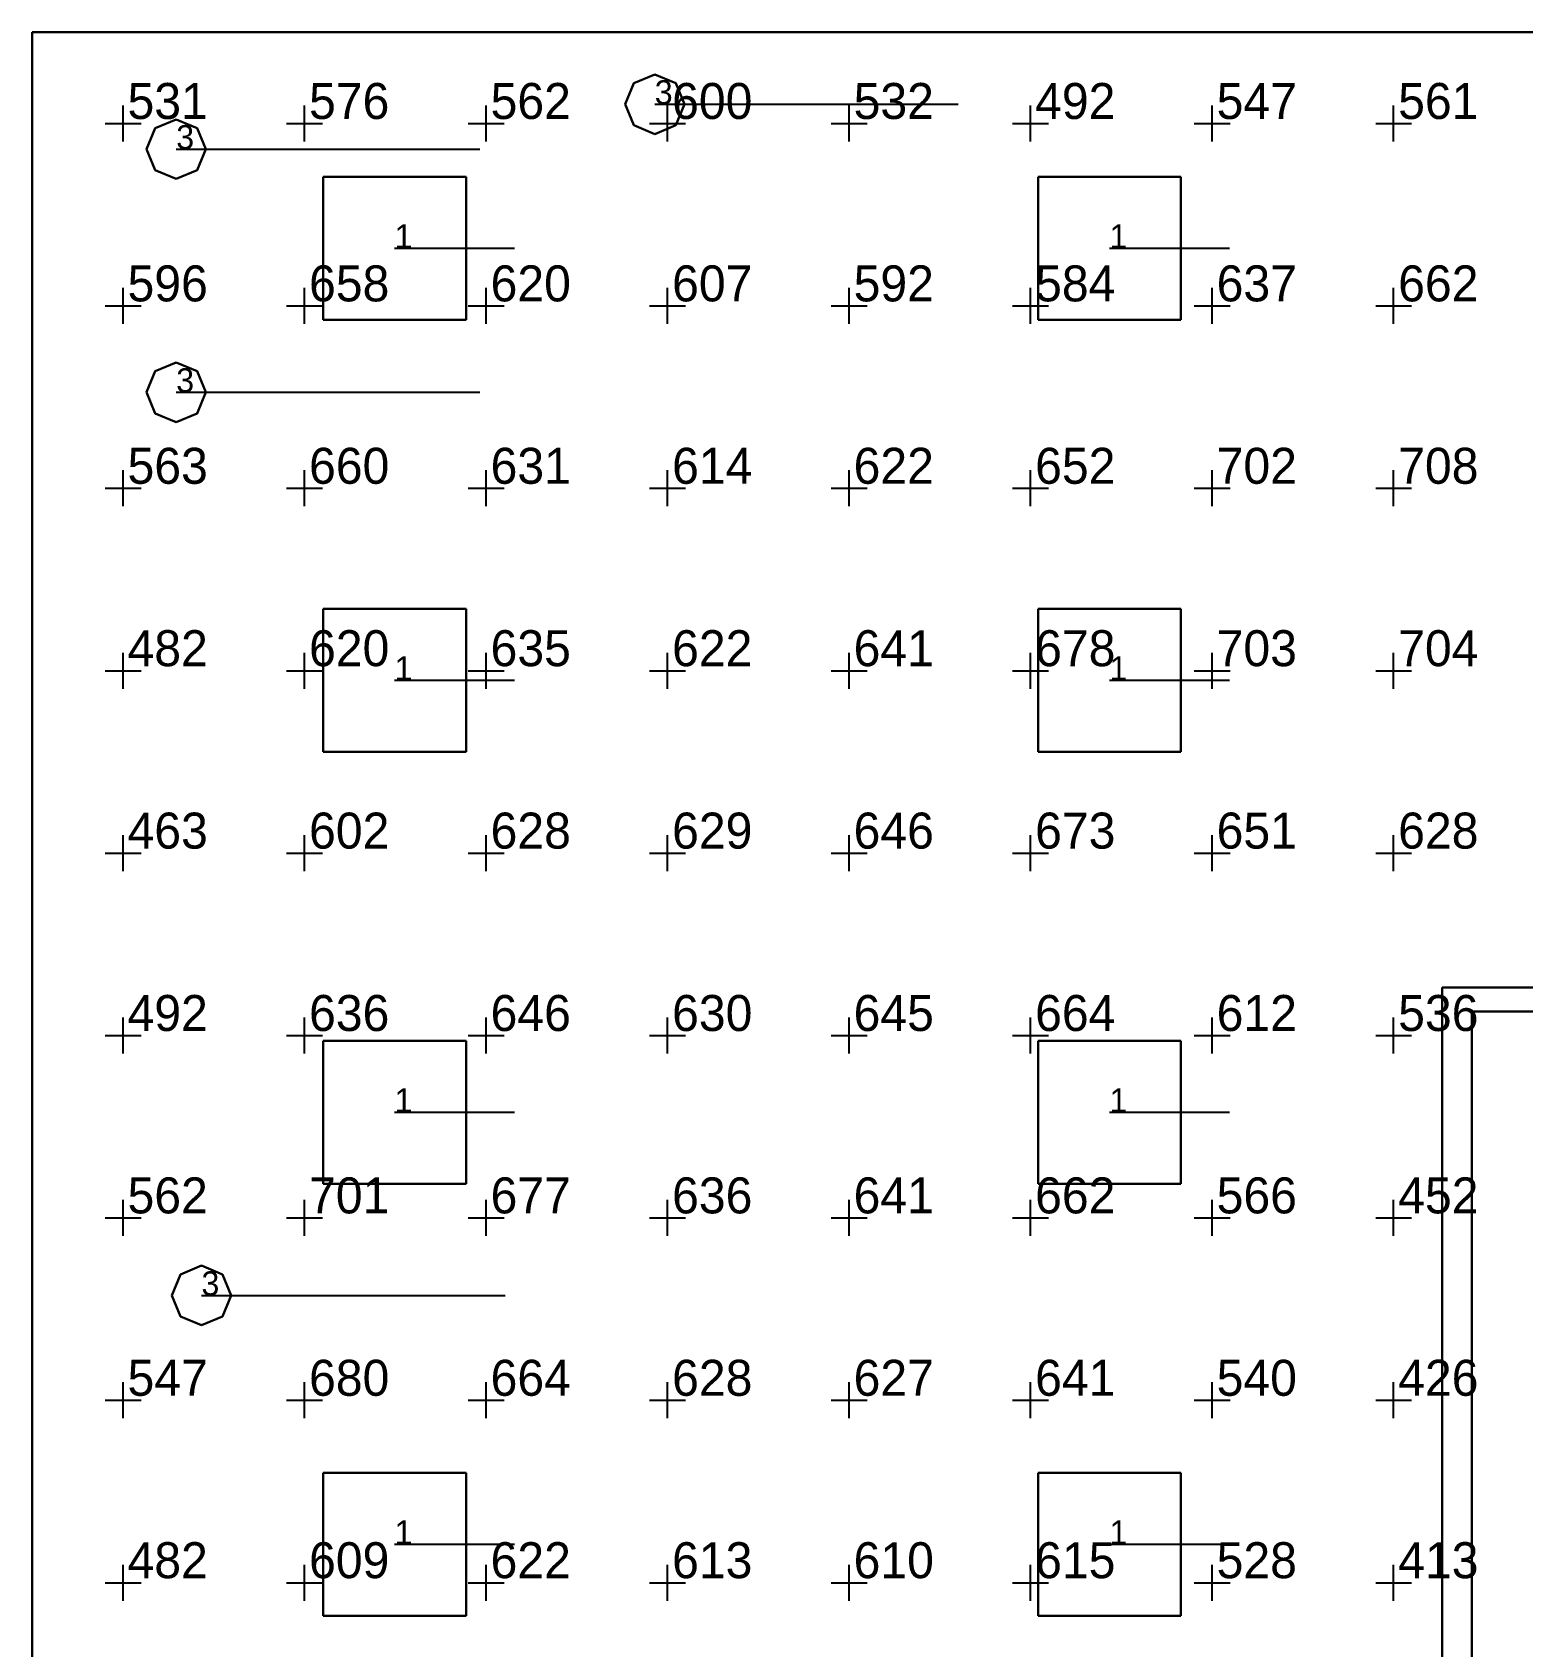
# Model space of a CAD drawing. Extents: x 0 to 48.5, y 0 to 23.7.
# Drawn here: x 0 to 6.21, y 16.07 to 22.8 of the extents above; entities that cross this region are included whole.
import ezdxf

# ---------------------------------------------------------------- set-up
doc = ezdxf.new("R2010")
doc.units = 0
doc.header["$MEASUREMENT"] = 0
for name, color, linetype in [('DLXFURN', 5, 'Continuous'), ('DLXLUM', 2, 'Continuous'), ('DLXLUMEX', 2, 'Continuous'), ('DLXSCENE', 7, 'Continuous'), ('DLXVAL', 3, 'Continuous')]:
    doc.layers.add(name, color=color, linetype=linetype)

# ---------------------------------------------------------------- blocks, each defined once
blk = doc.blocks.new('*U169')
for p, q in [((0.2975, 0.2975), (-0.2975, 0.2975)), ((-0.2975, 0.2975), (-0.2975, -0.2975)), ((-0.2975, 0.2975), (-0.2975, -0.2975)), ((-0.2975, -0.2975), (-0.2975, 0.2975)), ((-0.2975, 0.2975), (-0.2975, 0.2975)), ((0.2975, 0.2975), (-0.2975, 0.2975)), ((-0.2975, 0.2975), (-0.2975, 0.2975)), ((-0.2975, 0.2975), (0.2975, 0.2975)), ((-0.2975, -0.2975), (-0.2975, 0.2975)), ((-0.2975, 0.2975), (0.2975, 0.2975)), ((0.2975, -0.2975), (0.2975, 0.2975)), ((0.2975, 0.2975), (0.2975, 0.2975)), ((0.2975, -0.2975), (0.2975, 0.2975)), ((0.2975, 0.2975), (0.2975, 0.2975)), ((0.2975, 0.2975), (0.2975, -0.2975)), ((0.2975, 0.2975), (0.2975, -0.2975)), ((-0.2975, -0.2975), (0.2975, -0.2975)), ((-0.2975, -0.2975), (-0.2975, -0.2975)), ((-0.2975, -0.2975), (0.2975, -0.2975)), ((0.2975, -0.2975), (-0.2975, -0.2975)), ((-0.2975, -0.2975), (-0.2975, -0.2975)), ((0.2975, -0.2975), (-0.2975, -0.2975)), ((0.2975, -0.2975), (0.2975, -0.2975)), ((0.2975, -0.2975), (0.2975, -0.2975))]:
    blk.add_line(p, q)
at = {"color": 1}
blk.add_line((0, 0), (0.5, 0), dxfattribs=at)
at = {"layer": 'DLXLUMEX', "color": 7}
blk.add_text('1', height=0.1, dxfattribs=at).set_placement((0, 0))
blk = doc.blocks.new('*U180')
for p, q in [((0.2975, 0.2975), (-0.2975, 0.2975)), ((-0.2975, 0.2975), (-0.2975, -0.2975)), ((-0.2975, 0.2975), (-0.2975, -0.2975)), ((-0.2975, -0.2975), (-0.2975, 0.2975)), ((-0.2975, 0.2975), (-0.2975, 0.2975)), ((0.2975, 0.2975), (-0.2975, 0.2975)), ((-0.2975, 0.2975), (-0.2975, 0.2975)), ((-0.2975, 0.2975), (0.2975, 0.2975)), ((-0.2975, -0.2975), (-0.2975, 0.2975)), ((-0.2975, 0.2975), (0.2975, 0.2975)), ((0.2975, -0.2975), (0.2975, 0.2975)), ((0.2975, 0.2975), (0.2975, 0.2975)), ((0.2975, -0.2975), (0.2975, 0.2975)), ((0.2975, 0.2975), (0.2975, 0.2975)), ((0.2975, 0.2975), (0.2975, -0.2975)), ((0.2975, 0.2975), (0.2975, -0.2975)), ((-0.2975, -0.2975), (0.2975, -0.2975)), ((-0.2975, -0.2975), (-0.2975, -0.2975)), ((-0.2975, -0.2975), (0.2975, -0.2975)), ((0.2975, -0.2975), (-0.2975, -0.2975)), ((-0.2975, -0.2975), (-0.2975, -0.2975)), ((0.2975, -0.2975), (-0.2975, -0.2975)), ((0.2975, -0.2975), (0.2975, -0.2975)), ((0.2975, -0.2975), (0.2975, -0.2975))]:
    blk.add_line(p, q)
at = {"color": 1}
blk.add_line((0, 0), (0.5, 0), dxfattribs=at)
at = {"layer": 'DLXLUMEX', "color": 7}
blk.add_text('1', height=0.1, dxfattribs=at).set_placement((0, 0))
blk = doc.blocks.new('*U191')
for p, q in [((0.2975, 0.2975), (-0.2975, 0.2975)), ((-0.2975, 0.2975), (-0.2975, -0.2975)), ((-0.2975, 0.2975), (-0.2975, -0.2975)), ((-0.2975, -0.2975), (-0.2975, 0.2975)), ((-0.2975, 0.2975), (-0.2975, 0.2975)), ((0.2975, 0.2975), (-0.2975, 0.2975)), ((-0.2975, 0.2975), (-0.2975, 0.2975)), ((-0.2975, 0.2975), (0.2975, 0.2975)), ((-0.2975, -0.2975), (-0.2975, 0.2975)), ((-0.2975, 0.2975), (0.2975, 0.2975)), ((0.2975, -0.2975), (0.2975, 0.2975)), ((0.2975, 0.2975), (0.2975, 0.2975)), ((0.2975, -0.2975), (0.2975, 0.2975)), ((0.2975, 0.2975), (0.2975, 0.2975)), ((0.2975, 0.2975), (0.2975, -0.2975)), ((0.2975, 0.2975), (0.2975, -0.2975)), ((-0.2975, -0.2975), (0.2975, -0.2975)), ((-0.2975, -0.2975), (-0.2975, -0.2975)), ((-0.2975, -0.2975), (0.2975, -0.2975)), ((0.2975, -0.2975), (-0.2975, -0.2975)), ((-0.2975, -0.2975), (-0.2975, -0.2975)), ((0.2975, -0.2975), (-0.2975, -0.2975)), ((0.2975, -0.2975), (0.2975, -0.2975)), ((0.2975, -0.2975), (0.2975, -0.2975))]:
    blk.add_line(p, q)
at = {"color": 1}
blk.add_line((0, 0), (0.5, 0), dxfattribs=at)
at = {"layer": 'DLXLUMEX', "color": 7}
blk.add_text('1', height=0.1, dxfattribs=at).set_placement((0, 0))
blk = doc.blocks.new('*U202')
for p, q in [((0.2975, 0.2975), (-0.2975, 0.2975)), ((-0.2975, 0.2975), (-0.2975, -0.2975)), ((-0.2975, 0.2975), (-0.2975, -0.2975)), ((-0.2975, -0.2975), (-0.2975, 0.2975)), ((-0.2975, 0.2975), (-0.2975, 0.2975)), ((0.2975, 0.2975), (-0.2975, 0.2975)), ((-0.2975, 0.2975), (-0.2975, 0.2975)), ((-0.2975, 0.2975), (0.2975, 0.2975)), ((-0.2975, -0.2975), (-0.2975, 0.2975)), ((-0.2975, 0.2975), (0.2975, 0.2975)), ((0.2975, -0.2975), (0.2975, 0.2975)), ((0.2975, 0.2975), (0.2975, 0.2975)), ((0.2975, -0.2975), (0.2975, 0.2975)), ((0.2975, 0.2975), (0.2975, 0.2975)), ((0.2975, 0.2975), (0.2975, -0.2975)), ((0.2975, 0.2975), (0.2975, -0.2975)), ((-0.2975, -0.2975), (0.2975, -0.2975)), ((-0.2975, -0.2975), (-0.2975, -0.2975)), ((-0.2975, -0.2975), (0.2975, -0.2975)), ((0.2975, -0.2975), (-0.2975, -0.2975)), ((-0.2975, -0.2975), (-0.2975, -0.2975)), ((0.2975, -0.2975), (-0.2975, -0.2975)), ((0.2975, -0.2975), (0.2975, -0.2975)), ((0.2975, -0.2975), (0.2975, -0.2975))]:
    blk.add_line(p, q)
at = {"color": 1}
blk.add_line((0, 0), (0.5, 0), dxfattribs=at)
at = {"layer": 'DLXLUMEX', "color": 7}
blk.add_text('1', height=0.1, dxfattribs=at).set_placement((0, 0))
blk = doc.blocks.new('*U213')
for p, q in [((0.2975, 0.2975), (-0.2975, 0.2975)), ((-0.2975, 0.2975), (-0.2975, -0.2975)), ((-0.2975, 0.2975), (-0.2975, -0.2975)), ((-0.2975, -0.2975), (-0.2975, 0.2975)), ((-0.2975, 0.2975), (-0.2975, 0.2975)), ((0.2975, 0.2975), (-0.2975, 0.2975)), ((-0.2975, 0.2975), (-0.2975, 0.2975)), ((-0.2975, 0.2975), (0.2975, 0.2975)), ((-0.2975, -0.2975), (-0.2975, 0.2975)), ((-0.2975, 0.2975), (0.2975, 0.2975)), ((0.2975, -0.2975), (0.2975, 0.2975)), ((0.2975, 0.2975), (0.2975, 0.2975)), ((0.2975, -0.2975), (0.2975, 0.2975)), ((0.2975, 0.2975), (0.2975, 0.2975)), ((0.2975, 0.2975), (0.2975, -0.2975)), ((0.2975, 0.2975), (0.2975, -0.2975)), ((-0.2975, -0.2975), (0.2975, -0.2975)), ((-0.2975, -0.2975), (-0.2975, -0.2975)), ((-0.2975, -0.2975), (0.2975, -0.2975)), ((0.2975, -0.2975), (-0.2975, -0.2975)), ((-0.2975, -0.2975), (-0.2975, -0.2975)), ((0.2975, -0.2975), (-0.2975, -0.2975)), ((0.2975, -0.2975), (0.2975, -0.2975)), ((0.2975, -0.2975), (0.2975, -0.2975))]:
    blk.add_line(p, q)
at = {"color": 1}
blk.add_line((0, 0), (0.5, 0), dxfattribs=at)
at = {"layer": 'DLXLUMEX', "color": 7}
blk.add_text('1', height=0.1, dxfattribs=at).set_placement((0, 0))
blk = doc.blocks.new('*U224')
for p, q in [((0.2975, 0.2975), (-0.2975, 0.2975)), ((-0.2975, 0.2975), (-0.2975, -0.2975)), ((-0.2975, 0.2975), (-0.2975, -0.2975)), ((-0.2975, -0.2975), (-0.2975, 0.2975)), ((-0.2975, 0.2975), (-0.2975, 0.2975)), ((0.2975, 0.2975), (-0.2975, 0.2975)), ((-0.2975, 0.2975), (-0.2975, 0.2975)), ((-0.2975, 0.2975), (0.2975, 0.2975)), ((-0.2975, -0.2975), (-0.2975, 0.2975)), ((-0.2975, 0.2975), (0.2975, 0.2975)), ((0.2975, -0.2975), (0.2975, 0.2975)), ((0.2975, 0.2975), (0.2975, 0.2975)), ((0.2975, -0.2975), (0.2975, 0.2975)), ((0.2975, 0.2975), (0.2975, 0.2975)), ((0.2975, 0.2975), (0.2975, -0.2975)), ((0.2975, 0.2975), (0.2975, -0.2975)), ((-0.2975, -0.2975), (0.2975, -0.2975)), ((-0.2975, -0.2975), (-0.2975, -0.2975)), ((-0.2975, -0.2975), (0.2975, -0.2975)), ((0.2975, -0.2975), (-0.2975, -0.2975)), ((-0.2975, -0.2975), (-0.2975, -0.2975)), ((0.2975, -0.2975), (-0.2975, -0.2975)), ((0.2975, -0.2975), (0.2975, -0.2975)), ((0.2975, -0.2975), (0.2975, -0.2975))]:
    blk.add_line(p, q)
at = {"color": 1}
blk.add_line((0, 0), (0.5, 0), dxfattribs=at)
at = {"layer": 'DLXLUMEX', "color": 7}
blk.add_text('1', height=0.1, dxfattribs=at).set_placement((0, 0))
blk = doc.blocks.new('*U235')
for p, q in [((0.2975, 0.2975), (-0.2975, 0.2975)), ((-0.2975, 0.2975), (-0.2975, -0.2975)), ((-0.2975, 0.2975), (-0.2975, -0.2975)), ((-0.2975, -0.2975), (-0.2975, 0.2975)), ((-0.2975, 0.2975), (-0.2975, 0.2975)), ((0.2975, 0.2975), (-0.2975, 0.2975)), ((-0.2975, 0.2975), (-0.2975, 0.2975)), ((-0.2975, 0.2975), (0.2975, 0.2975)), ((-0.2975, -0.2975), (-0.2975, 0.2975)), ((-0.2975, 0.2975), (0.2975, 0.2975)), ((0.2975, -0.2975), (0.2975, 0.2975)), ((0.2975, 0.2975), (0.2975, 0.2975)), ((0.2975, -0.2975), (0.2975, 0.2975)), ((0.2975, 0.2975), (0.2975, 0.2975)), ((0.2975, 0.2975), (0.2975, -0.2975)), ((0.2975, 0.2975), (0.2975, -0.2975)), ((-0.2975, -0.2975), (0.2975, -0.2975)), ((-0.2975, -0.2975), (-0.2975, -0.2975)), ((-0.2975, -0.2975), (0.2975, -0.2975)), ((0.2975, -0.2975), (-0.2975, -0.2975)), ((-0.2975, -0.2975), (-0.2975, -0.2975)), ((0.2975, -0.2975), (-0.2975, -0.2975)), ((0.2975, -0.2975), (0.2975, -0.2975)), ((0.2975, -0.2975), (0.2975, -0.2975))]:
    blk.add_line(p, q)
at = {"color": 1}
blk.add_line((0, 0), (0.5, 0), dxfattribs=at)
at = {"layer": 'DLXLUMEX', "color": 7}
blk.add_text('1', height=0.1, dxfattribs=at).set_placement((0, 0))
blk = doc.blocks.new('*U1')
for p, q in [((0.2975, 0.2975), (-0.2975, 0.2975)), ((-0.2975, 0.2975), (-0.2975, -0.2975)), ((-0.2975, 0.2975), (-0.2975, -0.2975)), ((-0.2975, -0.2975), (-0.2975, 0.2975)), ((-0.2975, 0.2975), (-0.2975, 0.2975)), ((0.2975, 0.2975), (-0.2975, 0.2975)), ((-0.2975, 0.2975), (-0.2975, 0.2975)), ((-0.2975, 0.2975), (0.2975, 0.2975)), ((-0.2975, -0.2975), (-0.2975, 0.2975)), ((-0.2975, 0.2975), (0.2975, 0.2975)), ((0.2975, -0.2975), (0.2975, 0.2975)), ((0.2975, 0.2975), (0.2975, 0.2975)), ((0.2975, -0.2975), (0.2975, 0.2975)), ((0.2975, 0.2975), (0.2975, 0.2975)), ((0.2975, 0.2975), (0.2975, -0.2975)), ((0.2975, 0.2975), (0.2975, -0.2975)), ((-0.2975, -0.2975), (0.2975, -0.2975)), ((-0.2975, -0.2975), (-0.2975, -0.2975)), ((-0.2975, -0.2975), (0.2975, -0.2975)), ((0.2975, -0.2975), (-0.2975, -0.2975)), ((-0.2975, -0.2975), (-0.2975, -0.2975)), ((0.2975, -0.2975), (-0.2975, -0.2975)), ((0.2975, -0.2975), (0.2975, -0.2975)), ((0.2975, -0.2975), (0.2975, -0.2975))]:
    blk.add_line(p, q)
at = {"color": 1}
blk.add_line((0, 0), (0.5, 0), dxfattribs=at)
at = {"layer": 'DLXLUMEX', "color": 7}
blk.add_text('1', height=0.1, dxfattribs=at).set_placement((0, 0))
blk = doc.blocks.new('*U100')
for p, q in [((-0.124, 0), (-0.0877, 0.0877)), ((-0.0877, 0.0877), (-0.124, 0)), ((-0.0877, 0.0877), (-0.124, 0)), ((-0.124, 0), (-0.0877, 0.0877)), ((-0.0877, 0.0877), (0, 0.124)), ((0, 0.124), (-0.0877, 0.0877)), ((0, 0.124), (-0.0877, 0.0877)), ((-0.0877, 0.0877), (0, 0.124)), ((-0.0877, 0.0877), (-0.0877, 0.0877)), ((-0.0877, 0.0877), (-0.0877, 0.0877)), ((0, 0.124), (0.0877, 0.0877)), ((0.0877, 0.0877), (0, 0.124)), ((0, 0.124), (0, 0.124)), ((0.0877, 0.0877), (0, 0.124)), ((0, 0.124), (0, 0.124)), ((0, 0.124), (0.0877, 0.0877)), ((0.0877, 0.0877), (0.124, 0)), ((0.124, 0), (0.0877, 0.0877)), ((0.0877, 0.0877), (0.0877, 0.0877)), ((0.124, 0), (0.0877, 0.0877)), ((0.0877, 0.0877), (0.0877, 0.0877)), ((0.0877, 0.0877), (0.124, 0)), ((-0.0877, -0.0877), (-0.124, 0)), ((-0.124, 0), (-0.0877, -0.0877)), ((-0.124, 0), (-0.124, 0)), ((-0.124, 0), (-0.0877, -0.0877)), ((-0.0877, -0.0877), (-0.124, 0)), ((-0.124, 0), (-0.124, 0)), ((0.124, 0), (0.0877, -0.0877)), ((0.0877, -0.0877), (0.124, 0)), ((0.0877, -0.0877), (0.124, 0)), ((0.124, 0), (0.0877, -0.0877)), ((0.124, 0), (0.124, 0)), ((0.124, 0), (0.124, 0)), ((0, -0.124), (-0.0877, -0.0877)), ((-0.0877, -0.0877), (0, -0.124)), ((-0.0877, -0.0877), (-0.0877, -0.0877)), ((-0.0877, -0.0877), (0, -0.124)), ((0, -0.124), (-0.0877, -0.0877)), ((-0.0877, -0.0877), (-0.0877, -0.0877)), ((0.0877, -0.0877), (0, -0.124)), ((0, -0.124), (0.0877, -0.0877)), ((0, -0.124), (0.0877, -0.0877)), ((0.0877, -0.0877), (0, -0.124)), ((0, -0.124), (0, -0.124)), ((0, -0.124), (0, -0.124)), ((0.0877, -0.0877), (0.0877, -0.0877)), ((0.0877, -0.0877), (0.0877, -0.0877))]:
    blk.add_line(p, q)
at = {"color": 1}
blk.add_line((0, 0), (1.265, 0), dxfattribs=at)
at = {"layer": 'DLXLUMEX', "color": 7}
blk.add_text('3', height=0.1, dxfattribs=at).set_placement((0, 0))
blk = doc.blocks.new('*U112')
for p, q in [((-0.124, 0), (-0.0877, 0.0877)), ((-0.0877, 0.0877), (-0.124, 0)), ((-0.0877, 0.0877), (-0.124, 0)), ((-0.124, 0), (-0.0877, 0.0877)), ((-0.0877, 0.0877), (0, 0.124)), ((0, 0.124), (-0.0877, 0.0877)), ((0, 0.124), (-0.0877, 0.0877)), ((-0.0877, 0.0877), (0, 0.124)), ((-0.0877, 0.0877), (-0.0877, 0.0877)), ((-0.0877, 0.0877), (-0.0877, 0.0877)), ((0, 0.124), (0.0877, 0.0877)), ((0.0877, 0.0877), (0, 0.124)), ((0, 0.124), (0, 0.124)), ((0.0877, 0.0877), (0, 0.124)), ((0, 0.124), (0, 0.124)), ((0, 0.124), (0.0877, 0.0877)), ((0.0877, 0.0877), (0.124, 0)), ((0.124, 0), (0.0877, 0.0877)), ((0.0877, 0.0877), (0.0877, 0.0877)), ((0.124, 0), (0.0877, 0.0877)), ((0.0877, 0.0877), (0.0877, 0.0877)), ((0.0877, 0.0877), (0.124, 0)), ((-0.0877, -0.0877), (-0.124, 0)), ((-0.124, 0), (-0.0877, -0.0877)), ((-0.124, 0), (-0.124, 0)), ((-0.124, 0), (-0.0877, -0.0877)), ((-0.0877, -0.0877), (-0.124, 0)), ((-0.124, 0), (-0.124, 0)), ((0.124, 0), (0.0877, -0.0877)), ((0.0877, -0.0877), (0.124, 0)), ((0.0877, -0.0877), (0.124, 0)), ((0.124, 0), (0.0877, -0.0877)), ((0.124, 0), (0.124, 0)), ((0.124, 0), (0.124, 0)), ((0, -0.124), (-0.0877, -0.0877)), ((-0.0877, -0.0877), (0, -0.124)), ((-0.0877, -0.0877), (-0.0877, -0.0877)), ((-0.0877, -0.0877), (0, -0.124)), ((0, -0.124), (-0.0877, -0.0877)), ((-0.0877, -0.0877), (-0.0877, -0.0877)), ((0.0877, -0.0877), (0, -0.124)), ((0, -0.124), (0.0877, -0.0877)), ((0, -0.124), (0.0877, -0.0877)), ((0.0877, -0.0877), (0, -0.124)), ((0, -0.124), (0, -0.124)), ((0, -0.124), (0, -0.124)), ((0.0877, -0.0877), (0.0877, -0.0877)), ((0.0877, -0.0877), (0.0877, -0.0877))]:
    blk.add_line(p, q)
at = {"color": 1}
blk.add_line((0, 0), (1.265, 0), dxfattribs=at)
at = {"layer": 'DLXLUMEX', "color": 7}
blk.add_text('3', height=0.1, dxfattribs=at).set_placement((0, 0))
blk = doc.blocks.new('*U123')
for p, q in [((-0.124, 0), (-0.0877, 0.0877)), ((-0.0877, 0.0877), (-0.124, 0)), ((-0.0877, 0.0877), (-0.124, 0)), ((-0.124, 0), (-0.0877, 0.0877)), ((-0.0877, 0.0877), (0, 0.124)), ((0, 0.124), (-0.0877, 0.0877)), ((0, 0.124), (-0.0877, 0.0877)), ((-0.0877, 0.0877), (0, 0.124)), ((-0.0877, 0.0877), (-0.0877, 0.0877)), ((-0.0877, 0.0877), (-0.0877, 0.0877)), ((0, 0.124), (0.0877, 0.0877)), ((0.0877, 0.0877), (0, 0.124)), ((0, 0.124), (0, 0.124)), ((0.0877, 0.0877), (0, 0.124)), ((0, 0.124), (0, 0.124)), ((0, 0.124), (0.0877, 0.0877)), ((0.0877, 0.0877), (0.124, 0)), ((0.124, 0), (0.0877, 0.0877)), ((0.0877, 0.0877), (0.0877, 0.0877)), ((0.124, 0), (0.0877, 0.0877)), ((0.0877, 0.0877), (0.0877, 0.0877)), ((0.0877, 0.0877), (0.124, 0)), ((-0.0877, -0.0877), (-0.124, 0)), ((-0.124, 0), (-0.0877, -0.0877)), ((-0.124, 0), (-0.124, 0)), ((-0.124, 0), (-0.0877, -0.0877)), ((-0.0877, -0.0877), (-0.124, 0)), ((-0.124, 0), (-0.124, 0)), ((0.124, 0), (0.0877, -0.0877)), ((0.0877, -0.0877), (0.124, 0)), ((0.0877, -0.0877), (0.124, 0)), ((0.124, 0), (0.0877, -0.0877)), ((0.124, 0), (0.124, 0)), ((0.124, 0), (0.124, 0)), ((0, -0.124), (-0.0877, -0.0877)), ((-0.0877, -0.0877), (0, -0.124)), ((-0.0877, -0.0877), (-0.0877, -0.0877)), ((-0.0877, -0.0877), (0, -0.124)), ((0, -0.124), (-0.0877, -0.0877)), ((-0.0877, -0.0877), (-0.0877, -0.0877)), ((0.0877, -0.0877), (0, -0.124)), ((0, -0.124), (0.0877, -0.0877)), ((0, -0.124), (0.0877, -0.0877)), ((0.0877, -0.0877), (0, -0.124)), ((0, -0.124), (0, -0.124)), ((0, -0.124), (0, -0.124)), ((0.0877, -0.0877), (0.0877, -0.0877)), ((0.0877, -0.0877), (0.0877, -0.0877))]:
    blk.add_line(p, q)
at = {"color": 1}
blk.add_line((0, 0), (1.265, 0), dxfattribs=at)
at = {"layer": 'DLXLUMEX', "color": 7}
blk.add_text('3', height=0.1, dxfattribs=at).set_placement((0, 0))
blk = doc.blocks.new('*U164')
for p, q in [((-0.124, 0), (-0.0877, 0.0877)), ((-0.0877, 0.0877), (-0.124, 0)), ((-0.0877, 0.0877), (-0.124, 0)), ((-0.124, 0), (-0.0877, 0.0877)), ((-0.0877, 0.0877), (0, 0.124)), ((0, 0.124), (-0.0877, 0.0877)), ((0, 0.124), (-0.0877, 0.0877)), ((-0.0877, 0.0877), (0, 0.124)), ((-0.0877, 0.0877), (-0.0877, 0.0877)), ((-0.0877, 0.0877), (-0.0877, 0.0877)), ((0, 0.124), (0.0877, 0.0877)), ((0.0877, 0.0877), (0, 0.124)), ((0, 0.124), (0, 0.124)), ((0.0877, 0.0877), (0, 0.124)), ((0, 0.124), (0, 0.124)), ((0, 0.124), (0.0877, 0.0877)), ((0.0877, 0.0877), (0.124, 0)), ((0.124, 0), (0.0877, 0.0877)), ((0.0877, 0.0877), (0.0877, 0.0877)), ((0.124, 0), (0.0877, 0.0877)), ((0.0877, 0.0877), (0.0877, 0.0877)), ((0.0877, 0.0877), (0.124, 0)), ((-0.0877, -0.0877), (-0.124, 0)), ((-0.124, 0), (-0.0877, -0.0877)), ((-0.124, 0), (-0.124, 0)), ((-0.124, 0), (-0.0877, -0.0877)), ((-0.0877, -0.0877), (-0.124, 0)), ((-0.124, 0), (-0.124, 0)), ((0.124, 0), (0.0877, -0.0877)), ((0.0877, -0.0877), (0.124, 0)), ((0.0877, -0.0877), (0.124, 0)), ((0.124, 0), (0.0877, -0.0877)), ((0.124, 0), (0.124, 0)), ((0.124, 0), (0.124, 0)), ((0, -0.124), (-0.0877, -0.0877)), ((-0.0877, -0.0877), (0, -0.124)), ((-0.0877, -0.0877), (-0.0877, -0.0877)), ((-0.0877, -0.0877), (0, -0.124)), ((0, -0.124), (-0.0877, -0.0877)), ((-0.0877, -0.0877), (-0.0877, -0.0877)), ((0.0877, -0.0877), (0, -0.124)), ((0, -0.124), (0.0877, -0.0877)), ((0, -0.124), (0.0877, -0.0877)), ((0.0877, -0.0877), (0, -0.124)), ((0, -0.124), (0, -0.124)), ((0, -0.124), (0, -0.124)), ((0.0877, -0.0877), (0.0877, -0.0877)), ((0.0877, -0.0877), (0.0877, -0.0877))]:
    blk.add_line(p, q)
at = {"color": 1}
blk.add_line((0, 0), (1.265, 0), dxfattribs=at)
at = {"layer": 'DLXLUMEX', "color": 7}
blk.add_text('3', height=0.1, dxfattribs=at).set_placement((0, 0))
blk = doc.blocks.new('*U85')
for p, q in [((0.6521, -5.0206), (0.6521, -0.1)), ((0.6521, -0.1), (0.6521, -0.1)), ((0.6521, -0.1), (0.6521, -5.0206)), ((6.666, -0.1), (0.6521, -0.1)), ((0.6521, -0.1), (0.6521, -0.1)), ((0.6521, -0.1), (6.666, -0.1)), ((0.776, -0.2), (0.776, -0.2)), ((0.776, -0.2), (0.776, -5.1256)), ((0.776, -5.1256), (0.776, -0.2)), ((6.666, -0.2), (0.776, -0.2)), ((0.776, -0.2), (0.776, -0.2)), ((0.776, -0.2), (6.666, -0.2))]:
    blk.add_line(p, q)
blk = doc.blocks.new('*U146')
for p, q in [((0, 22.8), (26.4, 22.8)), ((26.4, 22.8), (0, 22.8)), ((0, 22.8), (0, 22.8)), ((0, 22.8), (0, 22.8)), ((0, 22.8), (0, 0)), ((0, 0), (0, 22.8))]:
    blk.add_line(p, q)
blk = doc.blocks.new('*U147')
for p, q in [((0, 22.8), (26.4, 22.8)), ((0, 0), (0, 22.8))]:
    blk.add_line(p, q)
blk = doc.blocks.new('*U148')
for p, q in [((26.4, 22.8), (0, 22.8)), ((0, 22.8), (0, 0))]:
    blk.add_line(p, q)
blk = doc.blocks.new('*U159')
for p, q in [((1.4013, 22.8), (4.4013, 22.8)), ((4.4013, 22.8), (1.4013, 22.8)), ((1.4013, 22.8), (1.4013, 22.8)), ((4.4013, 22.8), (4.4013, 22.8)), ((0, 20.2), (0, 22.4)), ((0, 22.4), (0, 22.4)), ((0, 22.4), (0, 20.2)), ((0, 20.2), (0, 20.2)), ((0, 16.6), (0, 18.8)), ((0, 18.8), (0, 18.8)), ((0, 18.8), (0, 16.6)), ((0, 16.6), (0, 16.6))]:
    blk.add_line(p, q)
blk = doc.blocks.new('*U162')
for p, q in [((0.3783, 22.345, 0.7), (0.3783, 22.495, 0.7)), ((1.1348, 22.345, 0.7), (1.1348, 22.495, 0.7)), ((1.8913, 22.345, 0.7), (1.8913, 22.495, 0.7)), ((2.6478, 22.345, 0.7), (2.6478, 22.495, 0.7)), ((3.4043, 22.345, 0.7), (3.4043, 22.495, 0.7)), ((4.1609, 22.345, 0.7), (4.1609, 22.495, 0.7)), ((4.9174, 22.345, 0.7), (4.9174, 22.495, 0.7)), ((5.6739, 22.345, 0.7), (5.6739, 22.495, 0.7)), ((0.3033, 22.42, 0.7), (0.4533, 22.42, 0.7)), ((1.0598, 22.42, 0.7), (1.2098, 22.42, 0.7)), ((1.8163, 22.42, 0.7), (1.9663, 22.42, 0.7)), ((2.5728, 22.42, 0.7), (2.7228, 22.42, 0.7)), ((3.3293, 22.42, 0.7), (3.4793, 22.42, 0.7)), ((4.0859, 22.42, 0.7), (4.2359, 22.42, 0.7)), ((4.8424, 22.42, 0.7), (4.9924, 22.42, 0.7)), ((5.5989, 22.42, 0.7), (5.7489, 22.42, 0.7)), ((0.3783, 21.585, 0.7), (0.3783, 21.735, 0.7)), ((1.1348, 21.585, 0.7), (1.1348, 21.735, 0.7)), ((1.8913, 21.585, 0.7), (1.8913, 21.735, 0.7)), ((2.6478, 21.585, 0.7), (2.6478, 21.735, 0.7)), ((3.4043, 21.585, 0.7), (3.4043, 21.735, 0.7)), ((4.1609, 21.585, 0.7), (4.1609, 21.735, 0.7)), ((4.9174, 21.585, 0.7), (4.9174, 21.735, 0.7)), ((5.6739, 21.585, 0.7), (5.6739, 21.735, 0.7)), ((0.3033, 21.66, 0.7), (0.4533, 21.66, 0.7)), ((1.0598, 21.66, 0.7), (1.2098, 21.66, 0.7)), ((1.8163, 21.66, 0.7), (1.9663, 21.66, 0.7)), ((2.5728, 21.66, 0.7), (2.7228, 21.66, 0.7)), ((3.3293, 21.66, 0.7), (3.4793, 21.66, 0.7)), ((4.0859, 21.66, 0.7), (4.2359, 21.66, 0.7)), ((4.8424, 21.66, 0.7), (4.9924, 21.66, 0.7)), ((5.5989, 21.66, 0.7), (5.7489, 21.66, 0.7)), ((0.3783, 20.825, 0.7), (0.3783, 20.975, 0.7)), ((1.1348, 20.825, 0.7), (1.1348, 20.975, 0.7)), ((1.8913, 20.825, 0.7), (1.8913, 20.975, 0.7)), ((2.6478, 20.825, 0.7), (2.6478, 20.975, 0.7)), ((3.4043, 20.825, 0.7), (3.4043, 20.975, 0.7)), ((4.1609, 20.825, 0.7), (4.1609, 20.975, 0.7)), ((4.9174, 20.825, 0.7), (4.9174, 20.975, 0.7)), ((5.6739, 20.825, 0.7), (5.6739, 20.975, 0.7)), ((0.3033, 20.9, 0.7), (0.4533, 20.9, 0.7)), ((1.0598, 20.9, 0.7), (1.2098, 20.9, 0.7)), ((1.8163, 20.9, 0.7), (1.9663, 20.9, 0.7)), ((2.5728, 20.9, 0.7), (2.7228, 20.9, 0.7)), ((3.3293, 20.9, 0.7), (3.4793, 20.9, 0.7)), ((4.0859, 20.9, 0.7), (4.2359, 20.9, 0.7)), ((4.8424, 20.9, 0.7), (4.9924, 20.9, 0.7)), ((5.5989, 20.9, 0.7), (5.7489, 20.9, 0.7)), ((0.3783, 20.065, 0.7), (0.3783, 20.215, 0.7)), ((1.1348, 20.065, 0.7), (1.1348, 20.215, 0.7)), ((1.8913, 20.065, 0.7), (1.8913, 20.215, 0.7)), ((2.6478, 20.065, 0.7), (2.6478, 20.215, 0.7)), ((3.4043, 20.065, 0.7), (3.4043, 20.215, 0.7)), ((4.1609, 20.065, 0.7), (4.1609, 20.215, 0.7)), ((4.9174, 20.065, 0.7), (4.9174, 20.215, 0.7)), ((5.6739, 20.065, 0.7), (5.6739, 20.215, 0.7)), ((0.3033, 20.14, 0.7), (0.4533, 20.14, 0.7)), ((1.0598, 20.14, 0.7), (1.2098, 20.14, 0.7)), ((1.8163, 20.14, 0.7), (1.9663, 20.14, 0.7)), ((2.5728, 20.14, 0.7), (2.7228, 20.14, 0.7)), ((3.3293, 20.14, 0.7), (3.4793, 20.14, 0.7)), ((4.0859, 20.14, 0.7), (4.2359, 20.14, 0.7)), ((4.8424, 20.14, 0.7), (4.9924, 20.14, 0.7)), ((5.5989, 20.14, 0.7), (5.7489, 20.14, 0.7)), ((0.3783, 19.305, 0.7), (0.3783, 19.455, 0.7)), ((1.1348, 19.305, 0.7), (1.1348, 19.455, 0.7)), ((1.8913, 19.305, 0.7), (1.8913, 19.455, 0.7)), ((2.6478, 19.305, 0.7), (2.6478, 19.455, 0.7)), ((3.4043, 19.305, 0.7), (3.4043, 19.455, 0.7)), ((4.1609, 19.305, 0.7), (4.1609, 19.455, 0.7)), ((4.9174, 19.305, 0.7), (4.9174, 19.455, 0.7)), ((5.6739, 19.305, 0.7), (5.6739, 19.455, 0.7)), ((0.3033, 19.38, 0.7), (0.4533, 19.38, 0.7)), ((1.0598, 19.38, 0.7), (1.2098, 19.38, 0.7)), ((1.8163, 19.38, 0.7), (1.9663, 19.38, 0.7)), ((2.5728, 19.38, 0.7), (2.7228, 19.38, 0.7)), ((3.3293, 19.38, 0.7), (3.4793, 19.38, 0.7)), ((4.0859, 19.38, 0.7), (4.2359, 19.38, 0.7)), ((4.8424, 19.38, 0.7), (4.9924, 19.38, 0.7)), ((5.5989, 19.38, 0.7), (5.7489, 19.38, 0.7)), ((0.3783, 18.545, 0.7), (0.3783, 18.695, 0.7)), ((1.1348, 18.545, 0.7), (1.1348, 18.695, 0.7)), ((1.8913, 18.545, 0.7), (1.8913, 18.695, 0.7)), ((2.6478, 18.545, 0.7), (2.6478, 18.695, 0.7)), ((3.4043, 18.545, 0.7), (3.4043, 18.695, 0.7)), ((4.1609, 18.545, 0.7), (4.1609, 18.695, 0.7)), ((4.9174, 18.545, 0.7), (4.9174, 18.695, 0.7)), ((5.6739, 18.545, 0.7), (5.6739, 18.695, 0.7)), ((0.3033, 18.62, 0.7), (0.4533, 18.62, 0.7)), ((1.0598, 18.62, 0.7), (1.2098, 18.62, 0.7)), ((1.8163, 18.62, 0.7), (1.9663, 18.62, 0.7)), ((2.5728, 18.62, 0.7), (2.7228, 18.62, 0.7)), ((3.3293, 18.62, 0.7), (3.4793, 18.62, 0.7)), ((4.0859, 18.62, 0.7), (4.2359, 18.62, 0.7)), ((4.8424, 18.62, 0.7), (4.9924, 18.62, 0.7)), ((5.5989, 18.62, 0.7), (5.7489, 18.62, 0.7)), ((0.3783, 17.785, 0.7), (0.3783, 17.935, 0.7)), ((1.1348, 17.785, 0.7), (1.1348, 17.935, 0.7)), ((1.8913, 17.785, 0.7), (1.8913, 17.935, 0.7)), ((2.6478, 17.785, 0.7), (2.6478, 17.935, 0.7)), ((3.4043, 17.785, 0.7), (3.4043, 17.935, 0.7)), ((4.1609, 17.785, 0.7), (4.1609, 17.935, 0.7)), ((4.9174, 17.785, 0.7), (4.9174, 17.935, 0.7)), ((5.6739, 17.785, 0.7), (5.6739, 17.935, 0.7)), ((0.3033, 17.86, 0.7), (0.4533, 17.86, 0.7)), ((1.0598, 17.86, 0.7), (1.2098, 17.86, 0.7)), ((1.8163, 17.86, 0.7), (1.9663, 17.86, 0.7)), ((2.5728, 17.86, 0.7), (2.7228, 17.86, 0.7)), ((3.3293, 17.86, 0.7), (3.4793, 17.86, 0.7)), ((4.0859, 17.86, 0.7), (4.2359, 17.86, 0.7)), ((4.8424, 17.86, 0.7), (4.9924, 17.86, 0.7)), ((5.5989, 17.86, 0.7), (5.7489, 17.86, 0.7)), ((0.3783, 17.025, 0.7), (0.3783, 17.175, 0.7)), ((1.1348, 17.025, 0.7), (1.1348, 17.175, 0.7)), ((1.8913, 17.025, 0.7), (1.8913, 17.175, 0.7)), ((2.6478, 17.025, 0.7), (2.6478, 17.175, 0.7)), ((3.4043, 17.025, 0.7), (3.4043, 17.175, 0.7)), ((4.1609, 17.025, 0.7), (4.1609, 17.175, 0.7)), ((4.9174, 17.025, 0.7), (4.9174, 17.175, 0.7)), ((5.6739, 17.025, 0.7), (5.6739, 17.175, 0.7)), ((0.3033, 17.1, 0.7), (0.4533, 17.1, 0.7)), ((1.0598, 17.1, 0.7), (1.2098, 17.1, 0.7)), ((1.8163, 17.1, 0.7), (1.9663, 17.1, 0.7)), ((2.5728, 17.1, 0.7), (2.7228, 17.1, 0.7)), ((3.3293, 17.1, 0.7), (3.4793, 17.1, 0.7)), ((4.0859, 17.1, 0.7), (4.2359, 17.1, 0.7)), ((4.8424, 17.1, 0.7), (4.9924, 17.1, 0.7)), ((5.5989, 17.1, 0.7), (5.7489, 17.1, 0.7)), ((0.3783, 16.265, 0.7), (0.3783, 16.415, 0.7)), ((1.1348, 16.265, 0.7), (1.1348, 16.415, 0.7)), ((1.8913, 16.265, 0.7), (1.8913, 16.415, 0.7)), ((2.6478, 16.265, 0.7), (2.6478, 16.415, 0.7)), ((3.4043, 16.265, 0.7), (3.4043, 16.415, 0.7)), ((4.1609, 16.265, 0.7), (4.1609, 16.415, 0.7)), ((4.9174, 16.265, 0.7), (4.9174, 16.415, 0.7)), ((5.6739, 16.265, 0.7), (5.6739, 16.415, 0.7)), ((0.3033, 16.34, 0.7), (0.4533, 16.34, 0.7)), ((1.0598, 16.34, 0.7), (1.2098, 16.34, 0.7)), ((1.8163, 16.34, 0.7), (1.9663, 16.34, 0.7)), ((2.5728, 16.34, 0.7), (2.7228, 16.34, 0.7)), ((3.3293, 16.34, 0.7), (3.4793, 16.34, 0.7)), ((4.0859, 16.34, 0.7), (4.2359, 16.34, 0.7)), ((4.8424, 16.34, 0.7), (4.9924, 16.34, 0.7)), ((5.5989, 16.34, 0.7), (5.7489, 16.34, 0.7))]:
    blk.add_line(p, q)
at = {"layer": 'DLXVAL'}
for s, p in [('531', (0.397, 22.4387, 0.7)), ('576', (1.1535, 22.4387, 0.7)), ('562', (1.9101, 22.4387, 0.7)), ('600', (2.6666, 22.4387, 0.7)), ('532', (3.4231, 22.4387, 0.7)), ('492', (4.1796, 22.4387, 0.7)), ('547', (4.9361, 22.4387, 0.7)), ('561', (5.6927, 22.4387, 0.7)), ('596', (0.397, 21.6787, 0.7)), ('658', (1.1535, 21.6787, 0.7)), ('620', (1.9101, 21.6787, 0.7)), ('607', (2.6666, 21.6787, 0.7)), ('592', (3.4231, 21.6787, 0.7)), ('584', (4.1796, 21.6787, 0.7)), ('637', (4.9361, 21.6787, 0.7)), ('662', (5.6927, 21.6787, 0.7)), ('563', (0.397, 20.9187, 0.7)), ('660', (1.1535, 20.9187, 0.7)), ('631', (1.9101, 20.9187, 0.7)), ('614', (2.6666, 20.9187, 0.7)), ('622', (3.4231, 20.9187, 0.7)), ('652', (4.1796, 20.9187, 0.7)), ('702', (4.9361, 20.9187, 0.7)), ('708', (5.6927, 20.9187, 0.7)), ('482', (0.397, 20.1587, 0.7)), ('620', (1.1535, 20.1587, 0.7)), ('635', (1.9101, 20.1587, 0.7)), ('622', (2.6666, 20.1587, 0.7)), ('641', (3.4231, 20.1587, 0.7)), ('678', (4.1796, 20.1587, 0.7)), ('703', (4.9361, 20.1587, 0.7)), ('704', (5.6927, 20.1587, 0.7)), ('463', (0.397, 19.3987, 0.7)), ('602', (1.1535, 19.3987, 0.7)), ('628', (1.9101, 19.3987, 0.7)), ('629', (2.6666, 19.3987, 0.7)), ('646', (3.4231, 19.3987, 0.7)), ('673', (4.1796, 19.3987, 0.7)), ('651', (4.9361, 19.3987, 0.7)), ('628', (5.6927, 19.3987, 0.7)), ('492', (0.397, 18.6387, 0.7)), ('636', (1.1535, 18.6387, 0.7)), ('646', (1.9101, 18.6387, 0.7)), ('630', (2.6666, 18.6387, 0.7)), ('645', (3.4231, 18.6387, 0.7)), ('664', (4.1796, 18.6387, 0.7)), ('612', (4.9361, 18.6387, 0.7)), ('536', (5.6927, 18.6387, 0.7)), ('562', (0.397, 17.8787, 0.7)), ('701', (1.1535, 17.8787, 0.7)), ('677', (1.9101, 17.8787, 0.7)), ('636', (2.6666, 17.8787, 0.7)), ('641', (3.4231, 17.8787, 0.7)), ('662', (4.1796, 17.8787, 0.7)), ('566', (4.9361, 17.8787, 0.7)), ('452', (5.6927, 17.8787, 0.7)), ('547', (0.397, 17.1187, 0.7)), ('680', (1.1535, 17.1187, 0.7)), ('664', (1.9101, 17.1187, 0.7)), ('628', (2.6666, 17.1187, 0.7)), ('627', (3.4231, 17.1187, 0.7)), ('641', (4.1796, 17.1187, 0.7)), ('540', (4.9361, 17.1187, 0.7)), ('426', (5.6927, 17.1187, 0.7)), ('482', (0.397, 16.3587, 0.7)), ('609', (1.1535, 16.3587, 0.7)), ('622', (1.9101, 16.3587, 0.7)), ('613', (2.6666, 16.3587, 0.7)), ('610', (3.4231, 16.3587, 0.7)), ('615', (4.1796, 16.3587, 0.7)), ('528', (4.9361, 16.3587, 0.7)), ('413', (5.6927, 16.3587, 0.7))]:
    blk.add_text(s, height=0.15, dxfattribs=at).set_placement(p)

msp = doc.modelspace()

# ---------------------------------------------------------------- block references
at = {"layer": 'DLXFURN'}
msp.add_blockref('*U85', (5.224, 18.9206), dxfattribs=at)
at = {"layer": 'DLXLUM'}
for name, p in [('*U112', (2.5944, 22.5)), ('*U100', (0.6, 22.3131)), ('*U235', (1.5103, 21.9)), ('*U1', (4.4897, 21.9)), ('*U123', (0.6, 21.3)), ('*U213', (1.5103, 20.1)), ('*U224', (4.4897, 20.1)), ('*U191', (1.5103, 18.3)), ('*U202', (4.4897, 18.3)), ('*U164', (0.7052, 17.537)), ('*U169', (1.5103, 16.5)), ('*U180', (4.4897, 16.5))]:
    msp.add_blockref(name, p, dxfattribs=at)
at = {"layer": 'DLXSCENE'}
for name in ['*U146', '*U147', '*U148', '*U159']:
    msp.add_blockref(name, (0, 0), dxfattribs=at)
at = {"layer": 'DLXVAL'}
msp.add_blockref('*U162', (0, 0), dxfattribs=at)

doc.saveas('drawing.dxf')
